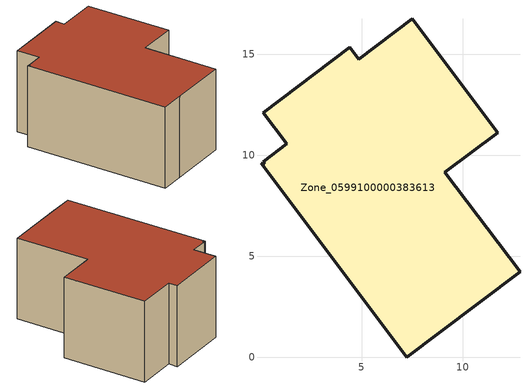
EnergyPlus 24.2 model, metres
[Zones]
Zone_0599100000383613
 floor ground (C_G): 1.28,10.55 0.13,12.09 4.42,15.34 4.85,14.75 7.5,16.75 11.73,11.11 9.12,9.15 12.83,4.23 8.83,1.21 7.22,0 0.02,9.6 0.2,9.58 0.13,9.68 z0
 wall outside (C_F): 11.73,11.11 7.5,16.75 4.85,14.75 4.42,15.34 0.13,12.09 1.28,10.55 0.13,9.68 0.2,9.58 0.02,9.6 7.22,0 8.83,1.21 12.83,4.23 9.12,9.15 11.73,11.11 z0:6.75
 roof outside (C_R): 0.13,9.68 0.2,9.58 0.02,9.6 7.22,0 8.83,1.21 12.83,4.23 9.12,9.15 11.73,11.11 7.5,16.75 4.85,14.75 4.42,15.34 0.13,12.09 1.28,10.55 z6.75
[BUILDING]
Pand.0599100000383613: North Axis=0; Terrain=City; Loads Convergence Tolerance Value=0.04; Temperature Convergence Tolerance Value=0.4; Solar Distribution=FullExterior; Maximum Number of Warmup Days=25; Minimum Number of Warmup Days=1
[Site:Location]
Rotterdam.The.Hague.AP_ZH_NLD Design_Conditions: Latitude=51.96; Longitude=4.45; Time Zone=1; Elevation=-4.5
[SITE:GROUNDTEMPERATURE:BUILDINGSURFACE]
18, 18, 18, 18, 18, 18, 18, 18, 18, 18, 18, 18
[MATERIAL] Thermal Absorptance=0.9; Solar Absorptance=0.7; Visible Absorptance=0.7
Name | Roughness | Thickness | Conductivity | Density | Specific Heat
G.D.1992-2005 | MediumSmooth | 0.15 | 0.06 | 540 | 1210
F.D.1992-2005 | Rough | 0.3 | 0.12 | 1920 | 840
R.D.1992-2005 | MediumRough | 0.2 | 0.08 | 1500 | 1000
[CONSTRUCTION]
C_G: G.D.1992-2005
C_F: F.D.1992-2005
C_R: R.D.1992-2005
[ZONE]
Zone_0599100000383613: Type=1; Multiplier=1; Ceiling Height=Autocalculate; Volume=Autocalculate; Floor Area=autocalculate; Part of Total Floor Area=Yes
[ZONEINFILTRATION:DESIGNFLOWRATE]
Infil_Zone_0599100000383613: Zone or ZoneList or Space or SpaceList=Zone_0599100000383613; Schedule=AlwaysOn; Design Flow Rate Calculation Method=Flow/Area; Flow Rate per Floor Area=0.0021; Constant Term Coefficient=1; Temperature Term Coefficient=0; Velocity Term Coefficient=0; Velocity Squared Term Coefficient=0
[HVACTEMPLATE:ZONE:IDEALLOADSAIRSYSTEM]
Zone_0599100000383613: Maximum Heating Supply Air Temperature=50; Minimum Cooling Supply Air Temperature=13; Maximum Heating Supply Air Humidity Ratio=0.0156; Minimum Cooling Supply Air Humidity Ratio=0.0077; Heating Limit=NoLimit; Cooling Limit=NoLimit; Dehumidification Control Type=ConstantSensibleHeatRatio; Cooling Sensible Heat Ratio=0.7; Dehumidification Setpoint=60; Humidification Control Type=None; Humidification Setpoint=30; Outdoor Air Method=None; Outdoor Air Flow Rate per Person=0.00944; Outdoor Air Flow Rate per Zone Floor Area=0; Outdoor Air Flow Rate per Zone=0; Demand Controlled Ventilation Type=None; Outdoor Air Economizer Type=NoEconomizer; Heat Recovery Type=None; Sensible Heat Recovery Effectiveness=0.7; Latent Heat Recovery Effectiveness=0.65
[ZONECONTROL:THERMOSTAT]
ThermostatControl_Zone_0599100000383613: Zone or ZoneList=Zone_0599100000383613; Control Type Schedule=DualSetpointControlType; Control 1=Thermostat_Zone_0599100000383613; Temperature Difference Between Cutout And Setpoint=0
[THERMOSTATSETPOINT:DUALSETPOINT]
Thermostat_Zone_0599100000383613: Heating Setpoint Temperature Schedule=HeatingSetpoint_Zone_0599100000383613; Cooling Setpoint Temperature Schedule=CoolingSetpoint_Zone_0599100000383613
[SCHEDULE:COMPACT]
HeatingSetpoint_Zone_0599100000383613: Through: 12/31, For: AllDays, Until: 24:00, 21
CoolingSetpoint_Zone_0599100000383613: Through: 12/31, For: AllDays, Until: 24:00, 24
DualSetpointControlType: Through: 12/31, For: AllDays, Until: 24:00, 4
AlwaysOn: Through: 12/31, For: AllDays, Until: 24:00, 1
